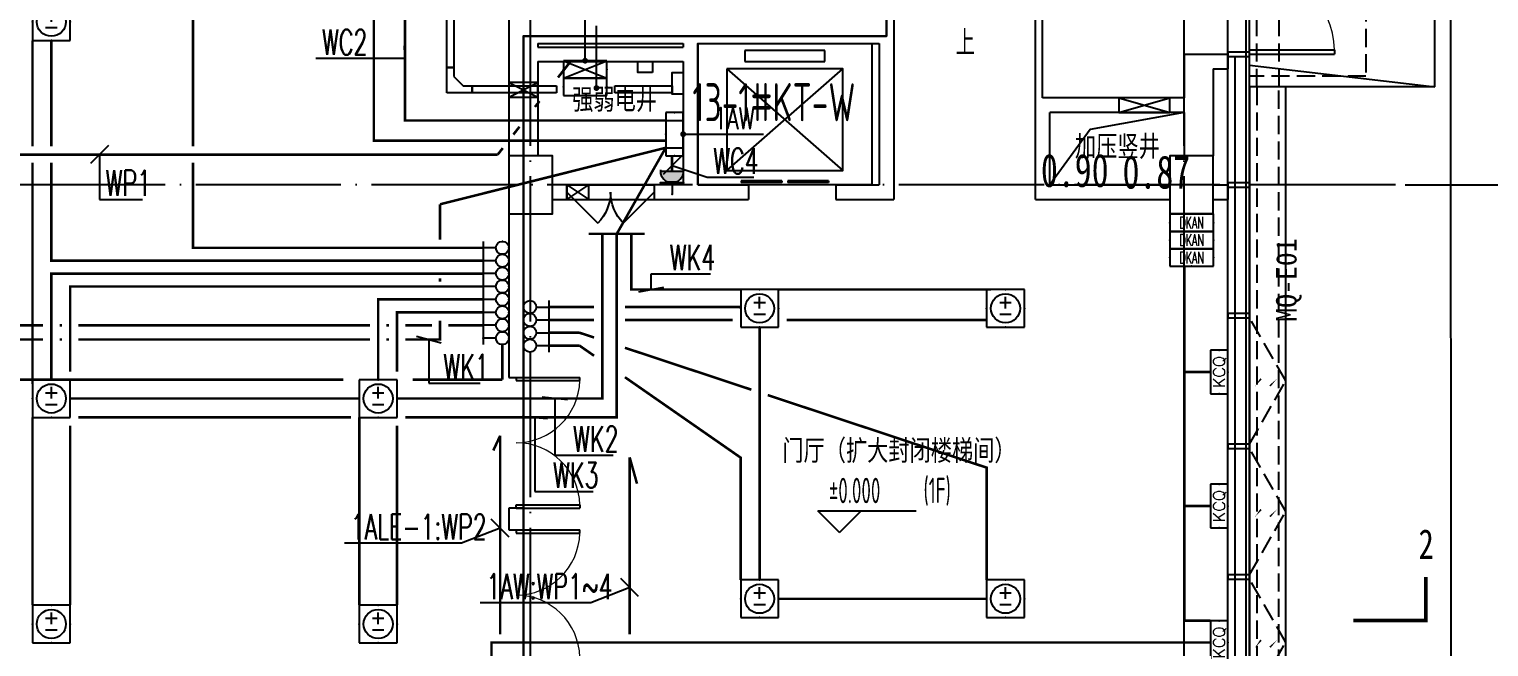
# Model space of a CAD drawing. Extents: x -228436 to 663611, y -207485 to 163917.
# Drawn here: x 41595 to 61693, y 2638 to 11145 of the extents above; entities that cross this region are included whole.
import ezdxf
from ezdxf.enums import TextEntityAlignment as Align

# ---------------------------------------------------------------- set-up
doc = ezdxf.new("R2010")
doc.units = 0
doc.header["$LTSCALE"] = 1000
for name, pattern in [('13#楼幕墙$0$DASH', [0.35, 0.25, -0.1]), ('DASH', [0.35, 0.25, -0.1]), ('X-104 13#平面$0$ACAD_ISO05W100', [34, 24, -3, 0.5, -3, 0.5, -3]), ('X-104 13#平面$0$DASH', [0.35, 0.25, -0.1]), ('X-104 13#平面$0$DOTE', [2.42, 2, -0.2, 0.02, -0.2])]:
    doc.linetypes.add(name, pattern=pattern)
doc.layers.get('0').update_dxf_attribs({"linetype": 'CONTINUOUS'})
doc.layers.get('Defpoints').update_dxf_attribs({"linetype": 'CONTINUOUS'})
for name, color, linetype in [('13#楼幕墙$0$A-C_幕墙龙骨', 8, 'CONTINUOUS'), ('13#楼幕墙$0$A-C_玻璃幕墙', 8, 'CONTINUOUS'), ('13#楼幕墙$0$A-C_窗', 8, 'CONTINUOUS'), ('13#楼幕墙$0$DOOR_FIRE', 8, 'CONTINUOUS'), ('CABLETRAY', 130, 'CONTINUOUS'), ('DIM-插座', 80, 'CONTINUOUS'), ('DIM-箱柜', 80, 'CONTINUOUS'), ('EQUIP-动力', 80, 'CONTINUOUS'), ('EQUIP-插座', 80, 'CONTINUOUS'), ('EQUIP-照明', 80, 'CONTINUOUS'), ('EQUIP-箱柜', 80, 'CONTINUOUS'), ('TEL_LEAD', 3, 'CONTINUOUS'), ('WIRE-动力控制', 160, 'DASH'), ('WIRE-插座', 160, 'CONTINUOUS'), ('X-104 13#平面$0$01-标注_标高', 8, 'CONTINUOUS'), ('X-104 13#平面$0$01-标注_符号', 8, 'CONTINUOUS'), ('X-104 13#平面$0$01-标注_轴线坐标', 8, 'CONTINUOUS'), ('X-104 13#平面$0$02-TEXT_房间', 9, 'CONTINUOUS'), ('X-104 13#平面$0$02-TEXT_标注', 8, 'CONTINUOUS'), ('X-104 13#平面$0$A-C_玻璃幕墙', 8, 'CONTINUOUS'), ('X-104 13#平面$0$A-E_楼梯', 171, 'CONTINUOUS'), ('X-104 13#平面$0$A-E_电梯', 8, 'CONTINUOUS'), ('X-104 13#平面$0$A-I_卫-洁具', 8, 'CONTINUOUS'), ('X-104 13#平面$0$A-O_散水', 8, 'CONTINUOUS'), ('X-104 13#平面$0$A-TECH_暖通', 6, 'CONTINUOUS'), ('X-104 13#平面$0$A-TECH_电气', 240, 'CONTINUOUS'), ('X-104 13#平面$0$A-TECH_结构', 8, 'CONTINUOUS'), ('X-104 13#平面$0$A_AXIS-轴线', 8, 'X-104 13#平面$0$DOTE'), ('X-104 13#平面$0$A_STR-砌块墙', 7, 'CONTINUOUS'), ('X-104 13#平面$0$A_STR-砼柱', 7, 'CONTINUOUS'), ('X-104 13#平面$0$DIM_SYMB', 3, 'CONTINUOUS'), ('X-104 13#平面$0$DOOR_FIRE', 8, 'CONTINUOUS'), ('X-104 13#平面$0$M-道路 边线', 151, 'CONTINUOUS'), ('内审意见修改', 2, 'CONTINUOUS')]:
    doc.layers.add(name, color=color, linetype=linetype)
doc.layers.add('X-104 13#平面$0$000套内', color=8, linetype='CONTINUOUS', lineweight=30, plot=False)
doc.layers.add('X-104 13#平面$0$04-不打印_辅助线', color=8, linetype='CONTINUOUS', plot=False)
doc.styles.add('_TCH_DIM', font='SIMPLEX', dxfattribs={"bigfont": 'GBCBIG'})
doc.styles.add('_TCH_LABEL', font='COMPLEX', dxfattribs={"bigfont": 'GBCBIG'})
doc.styles.add('_TEL_DIM', font='ROMANS2', dxfattribs={"width": 0.8, "height": 3.5, "bigfont": 'HZDF2'})
doc.styles.get("Standard").update_dxf_attribs({"font": 'GBENOR', "bigfont": 'GBCBIG'})
doc.styles.add('X-104 13#平面$0$_TCH_AXIS', font='STXIHEI.TTF', dxfattribs={"width": 0.75})
doc.styles.add('X-104 13#平面$0$_TCH_DIM', font='ros1.shx', dxfattribs={"width": 0.8, "bigfont": 'jd.shx'})
doc.styles.add('X-104 13#平面$0$_TCH_DIM_T3', font='ros1.shx', dxfattribs={"width": 0.8, "bigfont": 'jd.shx'})
doc.styles.add('X-104 13#平面$0$_TCH_LABEL', font='STXIHEI.TTF', dxfattribs={"width": 0.75})
doc.styles.add('X-104 13#平面$0$_TCH_SPACE', font='STXIHEI.TTF', dxfattribs={"width": 0.75, "height": 5})
doc.styles.add('X-104 13#平面$0$Standard', font='ros1.shx', dxfattribs={"width": 0.75, "bigfont": 'jd.shx'})
doc.dimstyles.new('X-104 13#平面$0$_TCH_ARCH&&100', dxfattribs={"dimtxt": 350, "dimasz": 100, "dimexe": 250, "dimexo": 300, "dimgap": 100, "dimtad": 1, "dimdec": 0, "dimzin": 0, "dimdsep": 46, "dimtxsty": 'X-104 13#平面$0$_TCH_DIM_T3', "dimblk": 'X-104 13#平面$0$_ArchTick', "dimcen": 0.09, "dimclrt": 7, "dimazin": 2, "dimtfac": 1, "dimtdec": 0, "dimtix": 1, "dimtmove": 2, "dimatfit": 3, "dimfxl": 0, "dimtolj": 1, "dimtzin": 0, "dimarcsym": 0})

# ---------------------------------------------------------------- blocks, each defined once
blk = doc.blocks.new('$equip$00001428')
for p, q in [((0.75, 0.6), (-0.75, 0.6)), ((-0.75, 0.6), (-0.75, 0)), ((-0.469, 0.6), (-0.469, 0)), ((0.469, 0.6), (0.469, 0)), ((0.75, 0), (0.75, 0.6)), ((-0.75, 0), (0.75, 0))]:
    blk.add_line(p, q)
for p in [(0, 0.6), (-0.75, 0.3), (0, 0), (0.75, 0.3)]:
    blk.add_point(p)
at = {"style": '_TCH_LABEL', "flags": 9}
blk.add_attdef('A', (0, 0), '', height=0.00002, dxfattribs=at)
blk = doc.blocks.new('$equip$00001424')
for p, q in [((-0.75, 0), (0.75, 0.6)), ((-0.75, 0.6), (0.75, 0)), ((0.75, 0.6), (-0.75, 0.6)), ((-0.75, 0.6), (-0.75, 0)), ((0.75, 0), (0.75, 0.6)), ((-0.75, 0), (0.75, 0))]:
    blk.add_line(p, q)
for p in [(0, 0.6), (-0.75, 0.3), (0, 0), (0.75, 0.3)]:
    blk.add_point(p)
at = {"style": '_TCH_LABEL', "flags": 9}
blk.add_attdef('A', (0, 0), '', height=0.00002, dxfattribs=at)
blk = doc.blocks.new('$equip$00001413')
for p, q in [((0.75, 0.6), (-0.75, 0.6)), ((-0.75, 0.6), (-0.75, 0)), ((0.75, 0), (0.75, 0.6)), ((-0.75, 0), (0.75, 0))]:
    blk.add_line(p, q)
for p in [(0, 0.6), (-0.75, 0.3), (0, 0), (0.75, 0.3)]:
    blk.add_point(p)
at = {"style": '_TCH_LABEL', "flags": 9}
blk.add_attdef('A', (0, 0), '', height=0.00002, dxfattribs=at)
blk = doc.blocks.new('X-104 13#平面$0$_ArchTick')
at = {"color": 0, "linetype": 'ByBlock', "const_width": 0.4}
blk.add_lwpolyline([(-0.5, -0.5), (0.5, 0.5)], dxfattribs=at)
blk = doc.blocks.new('*D787')
at = {"layer": 'Defpoints', "color": 0}
for p in [(60425, 9000), (62925, 9000), (60425, 0)]:
    blk.add_point(p, dxfattribs=at)
at = {"layer": 'X-104 13#平面$0$01-标注_轴线坐标', "color": 0, "lineweight": -2}
for p, q in [((60725, 9000), (63175, 9000)), ((62925, 0), (62925, 9000)), ((60725, 0), (63175, 0))]:
    blk.add_line(p, q, dxfattribs=at)
at = {"layer": 'X-104 13#平面$0$01-标注_轴线坐标', "color": 0, "lineweight": -2, "xscale": 100, "yscale": 100, "zscale": 100}
for p, rotation in [((62925, 9000), 90), ((62925, 0), 270)]:
    blk.add_blockref('X-104 13#平面$0$_ArchTick', p, dxfattribs=dict(at, rotation=rotation))
at = {"layer": 'X-104 13#平面$0$01-标注_轴线坐标', "color": 7, "insert": (62650, 4500), "char_height": 350, "attachment_point": 5, "rotation": 90, "style": 'X-104 13#平面$0$_TCH_DIM_T3'}
blk.add_mtext('\\A1;9000', dxfattribs=at)
blk = doc.blocks.new('*D788')
at = {"layer": 'Defpoints', "color": 0}
for p in [(60425, 14400), (62925, 14400), (60425, 9000)]:
    blk.add_point(p, dxfattribs=at)
at = {"layer": 'X-104 13#平面$0$01-标注_轴线坐标', "color": 0, "lineweight": -2}
for p, q in [((60725, 14400), (63175, 14400)), ((62925, 9000), (62925, 14400)), ((60725, 9000), (63175, 9000))]:
    blk.add_line(p, q, dxfattribs=at)
at = {"layer": 'X-104 13#平面$0$01-标注_轴线坐标', "color": 0, "lineweight": -2, "xscale": 100, "yscale": 100, "zscale": 100}
for p, rotation in [((62925, 14400), 90), ((62925, 9000), 270)]:
    blk.add_blockref('X-104 13#平面$0$_ArchTick', p, dxfattribs=dict(at, rotation=rotation))
at = {"layer": 'X-104 13#平面$0$01-标注_轴线坐标', "color": 7, "insert": (62650, 11700), "char_height": 350, "attachment_point": 5, "rotation": 90, "style": 'X-104 13#平面$0$_TCH_DIM_T3'}
blk.add_mtext('\\A1;5400', dxfattribs=at)
blk = doc.blocks.new('X-104 13#平面$0$2400x2100')
for p, q in [((650, 1850), (650, 1700)), ((1750, 1850), (650, 1850)), ((1750, 1700), (1750, 1850)), ((650, 1700), (1750, 1700)), ((400, 200), (2000, 1600)), ((400, 1600), (2000, 200))]:
    blk.add_line(p, q)
at = {"color": 0}
for p, q in [((600, 58), (600, 34)), ((1160, 58), (600, 58)), ((1160, 34), (600, 34)), ((1160, 58), (1160, 34)), ((1800, 58), (1240, 58)), ((1240, 58), (1240, 34)), ((1800, 34), (1240, 34)), ((1800, 58), (1800, 34))]:
    blk.add_line(p, q, dxfattribs=at)
blk.add_lwpolyline([(400, 1600), (400, 200), (2000, 200), (2000, 1600), (400, 1600)], close=True)
at = {"layer": 'X-104 13#平面$0$04-不打印_辅助线'}
blk.add_lwpolyline([(0, 0), (0, 1950), (2400, 1950), (2400, 0), (0, 0)], close=True, dxfattribs=at)
blk = doc.blocks.new('13#楼幕墙$0$A$C62EA228A')
at = {"linetype": '13#楼幕墙$0$DASH'}
blk.add_lwpolyline([(10, -300), (-860, -797), (-1730, -300)], dxfattribs=at)
at = {"layer": '13#楼幕墙$0$A-C_玻璃幕墙', "color": 1}
blk.add_lwpolyline([(-889, -674, 0, 25, 0), (-792, -580, 0, 0, 0), (-890, -456, 25, 0, 0), (-786, -374, 0, 0, 0)], format="xyseb", dxfattribs=at)
blk = doc.blocks.new('13#楼幕墙$0$A$C7A413A1D')
blk.add_lwpolyline([(-70, -300), (-10, -300), (-10, 0), (-70, 0)], close=True)
blk = doc.blocks.new('13#楼幕墙$0$$DorLib2D$00000001')
for p, q in [((0.45, 0.975), (0.5, 0.975)), ((0.45, 0), (0.45, 0.975)), ((0.5, 0), (0.5, 0.975)), ((0.5, 0), (0.45, 0))]:
    blk.add_line(p, q)
at = {"lineweight": 13}
blk.add_arc((0.475, 0), 0.975, 91.4693, 180, dxfattribs=at)
blk = doc.blocks.new('13#楼幕墙')
at = {"layer": '13#楼幕墙$0$A-C_玻璃幕墙'}
for p, q in [((58100, -800), (58100, 18820)), ((58200, -900), (58200, 10770)), ((58350, -1050), (58350, 10770))]:
    blk.add_line(p, q, dxfattribs=at)
blk.add_lwpolyline([(4493, 15500), (-900, 15500), (-900, -1700), (22100, -1700), (22100, -1100), (58400, -1100), (58400, 18960), (53293, 23245), (37800, 14300), (37800, 10200), (12500, 10200), (4493, 15500)], dxfattribs=at)
at = {"layer": '13#楼幕墙$0$A-C_幕墙龙骨', "rotation": 90}
for p in [(58100, 10840), (58100, 9040), (58100, 7240), (58100, 5440), (58100, 3640)]:
    blk.add_blockref('13#楼幕墙$0$A$C7A413A1D', p, dxfattribs=at)
at = {"layer": '13#楼幕墙$0$A-C_窗', "xscale": -1, "rotation": 90}
for p in [(58100, 5440), (58100, 3640), (58100, 1840)]:
    blk.add_blockref('13#楼幕墙$0$A$C62EA228A', p, dxfattribs=at)
at = {"layer": '13#楼幕墙$0$DOOR_FIRE', "xscale": 1200.000000000032, "yscale": 1200.000000000032, "zscale": 1200.000000000032, "rotation": 270}
blk.add_blockref('13#楼幕墙$0$$DorLib2D$00000001', (58400, 11400), dxfattribs=at)
blk = doc.blocks.new('*U105')
blk.add_lwpolyline([(200, 0), (200, 700), (0, 700), (0, 0), (200, 0), (0, 700), (0, 0), (200, 700)])
blk = doc.blocks.new('X-104 13#平面$0$A$C0BB3323F')
at = {"layer": 'Defpoints'}
blk.add_lwpolyline([(59300, 600), (59300, 20660), (54205, 24935), (38700, 16000), (38700, 11900), (13400, 11900), (5393, 17200), (0, 17200), (0, 0), (23000, 0), (23000, 600)], close=True, dxfattribs=at)
at = {"layer": 'X-104 13#平面$0$M-道路 边线', "ltscale": 0.5}
blk.add_line((62076, -2539), (62069, 17786), dxfattribs=at)
blk = doc.blocks.new('*U107')
blk.add_lwpolyline([(200, 0), (200, 300), (0, 300), (0, 0), (200, 0), (0, 300), (0, 0), (200, 300)])
blk = doc.blocks.new('*U108')
blk.add_lwpolyline([(200, 0), (200, 400), (0, 400), (0, 0), (200, 0), (0, 400), (0, 0), (200, 400)])
blk = doc.blocks.new('X-104 13#平面$0$ccc000')
at = {"layer": 'X-104 13#平面$0$A-TECH_电气', "rotation": 270}
for name, p in [('*U108', (48400, 10411)), ('*U107', (49200, 9000))]:
    blk.add_blockref(name, p, dxfattribs=at)
blk = doc.blocks.new('X-104 13#平面$0$$DorLib2D$00000116')
at = {"color": 0}
for p, q in [((-0.5, 0), (-0.146, 0.354)), ((0.5, 0), (0.146, 0.354))]:
    blk.add_line(p, q, dxfattribs=at)
for centre, start, end in [((-0.5, 0), 0, 45), ((0.5, 0), 135, 180)]:
    blk.add_arc(centre, 0.5, start, end, dxfattribs=at)
blk = doc.blocks.new('X-104 13#平面$0$$DorLib2D$00000002')
for p, q in [((-0.5, 0), (-0.5, 0.4875)), ((-0.475, 0.4875), (-0.5, 0.4875)), ((-0.475, 0), (-0.475, 0.4875)), ((0.475, 0), (0.475, 0.4875)), ((0.475, 0.4875), (0.5, 0.4875)), ((0.5, 0), (0.5, 0.4875)), ((-0.5, 0), (-0.475, 0)), ((0.5, 0), (0.475, 0))]:
    blk.add_line(p, q)
at = {"lineweight": 13}
for centre, start, end in [((-0.4875, 0), 0, 88.53072), ((0.4875, 0), 91.46928, 180)]:
    blk.add_arc(centre, 0.4875, start, end, dxfattribs=at)
blk = doc.blocks.new('_FZHK')
blk.add_lwpolyline([(-0.5, -0.5), (0.5, -0.5), (0.5, 0.5), (-0.5, 0.5)], close=True)
blk = doc.blocks.new('$equip$00001344')
for p, q in [((0.65, 0.65), (-0.65, 0.65)), ((-0.65, 0.65), (-0.65, -0.65)), ((0.65, -0.65), (0.65, 0.65)), ((-0.2, 0.2), (0.2, 0.2)), ((0, 0), (0, 0.4)), ((-0.2, -0.2), (0.2, -0.2)), ((-0.65, -0.65), (0.65, -0.65))]:
    blk.add_line(p, q)
blk.add_circle((0, 0), 0.5)
for p in [(0, 0.65), (-0.65, 0), (0.65, 0), (0, -0.65)]:
    blk.add_point(p)
at = {"flags": 9}
blk.add_attdef('A', (0, 0), '', height=0.00002, dxfattribs=at)
blk = doc.blocks.new('$equip$00002672')
for p, q in [((0.222, 0.889), (-0.222, 0.889)), ((0, 0.444), (0, 0.889))]:
    blk.add_line(p, q)
blk.add_circle((0, 0.222), 0.222)
for p in [(0, 0.889), (-0.222, 0.222), (0, 0), (0.222, 0.222)]:
    blk.add_point(p)
at = {"color": 7, "style": '_TEL_DIM', "flags": 1}
for tag in ['A', 'REMARK']:
    blk.add_attdef(tag, text='', height=0.00002, dxfattribs=at).set_placement((0, 0), align=Align.MIDDLE_CENTER)
blk = doc.blocks.new('$equip$00001816')
for p, q in [((0.75, 0.6), (-0.75, 0.6)), ((-0.75, 0.6), (-0.75, 0)), ((0.75, 0), (0.75, 0.6)), ((-0.75, 0), (0.75, 0))]:
    blk.add_line(p, q)
for p in [(0, 0.6), (-0.75, 0.3), (0, 0), (0.75, 0.3)]:
    blk.add_point(p)
at = {"color": 7, "style": '_TEL_DIM'}
blk.add_attdef('$TEXT$', text='', height=0.4, dxfattribs=at).set_placement((0, 0.3), align=Align.MIDDLE_CENTER)
at = {"color": 7, "style": '_TEL_DIM', "flags": 1}
blk.add_attdef('A', text='', height=0.00002, dxfattribs=at).set_placement((0, 0), align=Align.MIDDLE_CENTER)
blk = doc.blocks.new('$equip$00001237')
for p, q in [((-0.5, 1.05), (-0.5, 1)), ((-0.5, 1), (0.5, 1)), ((0.5, 1.05), (0.5, 1)), ((0.5, 0.5), (-0.5, 0.5)), ((0, 0.5), (0, 0))]:
    blk.add_line(p, q)
blk.add_arc((0, 1), 0.5, 180, 0)
for p in [(0, 1), (-0.5, 0.5), (0, 0), (0.5, 0.5)]:
    blk.add_point(p)
for points in [[(0.433, 0.75), (-0.433, 0.75), (0.5, 1), (-0.5, 1)], [(0.25, 0.567), (-0.25, 0.567), (0.433, 0.75), (-0.433, 0.75)], [(0, 0.5), (0, 0.5), (0.25, 0.567), (-0.25, 0.567)]]:
    blk.add_solid(points)
at = {"flags": 9}
blk.add_attdef('A', (0, 0), '', height=0.00002, dxfattribs=at)
blk = doc.blocks.new('X-104 13#平面$0$轴网')
at = {"layer": 'X-104 13#平面$0$01-标注_轴线坐标'}
blk.add_line((60543.5, 9000), (64543.5, 9000), dxfattribs=at)
at = {"layer": 'X-104 13#平面$0$A_AXIS-轴线', "linetype": 'X-104 13#平面$0$DOTE'}
for p, q in [((48500, -7401), (48500, 24620.3)), ((57500, -7401), (57500, 24620.3)), ((60408.4, 9000), (-2925, 9000))]:
    blk.add_line(p, q, dxfattribs=at)
at = {"layer": 'X-104 13#平面$0$01-标注_轴线坐标'}
for p1, p2, text, picture, middle in [((60425, 9000), (60425, 14400), '5400', '*D788', (62650, 11700)), ((60425, 0), (60425, 9000), '9000', '*D787', (62650, 4500))]:
    dim = blk.add_aligned_dim(p1=p1, p2=p2, distance=-2500, text=text, dimstyle='X-104 13#平面$0$_TCH_ARCH&&100', dxfattribs=at)
    dim.commit()
    dim.dimension.update_dxf_attribs({"geometry": picture, "text_midpoint": middle})
blk = doc.blocks.new('X-104 13#平面')
at = {"layer": 'X-104 13#平面$0$000套内'}
blk.add_lwpolyline([(7100, -1550), (21950, -1550), (21950, -950), (48400, -950), (48400, 11050), (53400, 11050), (53400, 18100), (58250, 18100), (58250, 18890), (53289.1, 23052.7), (37950, 14213.3), (37950, 10050), (12454.9, 10050), (4447.4, 15350), (4100, 15350), (4100, 6300), (7100, 6300), (7100, -1550)], dxfattribs=at)
at = {"layer": 'X-104 13#平面$0$01-标注_标高'}
for p, q in [((52753, 4211.3), (52453, 4511.3)), ((52453, 4511.3), (53809.6, 4511.3)), ((52753, 4211.3), (53053, 4511.3))]:
    blk.add_line(p, q, dxfattribs=at)
at = {"layer": 'X-104 13#平面$0$01-标注_符号', "const_width": 50}
blk.add_lwpolyline([(59826.5, 3000), (60826.5, 3000), (60826.5, 3600)], dxfattribs=at)
at = {"layer": 'X-104 13#平面$0$A-C_玻璃幕墙', "linetype": 'X-104 13#平面$0$DASH'}
blk.add_lwpolyline([(60000, 10500), (58400, 10500), (58400, 12900), (60000, 12900)], close=True, dxfattribs=at)
at = {"layer": 'X-104 13#平面$0$A-E_楼梯'}
for p, q in [((58400, 10350), (58400, 13050)), ((60950, 10350), (60950, 13050)), ((58400, 10650), (60950, 10350)), ((60950, 10350), (58400, 10350))]:
    blk.add_line(p, q, dxfattribs=at)
at = {"layer": 'X-104 13#平面$0$A-I_卫-洁具', "ltscale": 0.1}
blk.add_lwpolyline([(53200, 10950), (53200, 9000)], dxfattribs=at)
at = {"layer": 'X-104 13#平面$0$A-O_散水', "linetype": 'X-104 13#平面$0$DASH'}
blk.add_lwpolyline([(58800, 10350), (58500, 10350), (58500, 13050), (58800, 13050)], close=True, dxfattribs=at)
at = {"layer": 'X-104 13#平面$0$A-O_散水'}
blk.add_lwpolyline([(58400, 10350), (58400, -1100), (56000, -1100), (56000, -1600), (58900, -1600), (58900, 10350)], dxfattribs=at)
at = {"layer": 'X-104 13#平面$0$A-O_散水', "linetype": 'X-104 13#平面$0$DASH'}
blk.add_lwpolyline([(58500, 10350), (58500, -1200), (56100, -1200), (56100, -1500), (58800, -1500), (58800, 10350)], dxfattribs=at)
at = {"layer": 'X-104 13#平面$0$A-TECH_结构'}
blk.add_lwpolyline([(58350, -1050), (58350, 18936.6), (53287.9, 23184.2), (37850, 14271.1), (37850, 10150), (12485, 10150), (4477.5, 15450), (-850, 15450), (-850, -1650), (22050, -1650), (22050, -1050)], close=True, dxfattribs=at)
at = {"layer": 'X-104 13#平面$0$A_STR-砌块墙'}
for p, q in [((55450, 10100), (55450, 16000)), ((55550, 10200), (55550, 16000)), ((53500, 14900), (53500, 11050)), ((48200, 12250), (48200, 11050)), ((48200, 11050), (48200, 10800)), ((48600, 10950), (50300, 10950)), ((48600, 10950), (48600, 10900)), ((48600, 10900), (50600, 10900)), ((50300, 10950), (50600, 10950)), ((50600, 10950), (50600, 10900)), ((50800, 10950), (50800, 10800)), ((50800, 10950), (53300, 10950)), ((53300, 10950), (53300, 9000)), ((53500, 11050), (53500, 8800)), ((48200, 10800), (48200, 9400)), ((48600, 10700), (50600, 10700)), ((48600, 10700), (48600, 9400)), ((50600, 10700), (50600, 9000)), ((50800, 10800), (50800, 9000)), ((57500, 10800), (58100, 10800)), ((57500, 10800), (57500, 10200)), ((58100, 10800), (58100, 10600)), ((57900, 10600), (58100, 10600)), ((57900, 10600), (57900, 10100)), ((55450, 8800), (55450, 10100)), ((57500, 10200), (55550, 10200)), ((57900, 10100), (57900, 9400)), ((55650, 9000), (55650, 10000)), ((57500, 10000), (55650, 10000)), ((57500, 10000), (57500, 9400)), ((49000, 9000), (48800, 9000)), ((49000, 8800), (49000, 9000)), ((50600, 9000), (50200, 9000)), ((50200, 9000), (50200, 8800)), ((50800, 9000), (51500, 9000)), ((51500, 9000), (51500, 8800)), ((52700, 9000), (53300, 9000)), ((52700, 9000), (52700, 8800)), ((55650, 9000), (57300, 9000)), ((57900, 9000), (58100, 9000)), ((58100, 9000), (58100, 8800)), ((48800, 8800), (49000, 8800)), ((50200, 8800), (50700, 8800)), ((50700, 8800), (51500, 8800)), ((52700, 8800), (53500, 8800)), ((55450, 8800), (57300, 8800)), ((57900, 8800), (58100, 8800)), ((48200, 8600), (48200, 6350)), ((48400, 6350), (48400, 8600)), ((48200, 6350), (48400, 6350)), ((48200, 4550), (48200, 4250)), ((48400, 4550), (48200, 4550)), ((48400, 4250), (48400, 4550)), ((48200, 4250), (48400, 4250))]:
    blk.add_line(p, q, dxfattribs=at)
at = {"layer": 'X-104 13#平面$0$DIM_SYMB'}
blk.add_lwpolyline([(57500, 10000), (56203.9, 9764.9), (55650, 9000)], dxfattribs=at)
at = {"layer": 'X-104 13#平面$0$DOOR_FIRE'}
for p, q in [((49000, 9000), (50200, 9000)), ((49000, 8800), (50200, 8800))]:
    blk.add_line(p, q, dxfattribs=at)
for name, p in [('X-104 13#平面$0$ccc000', (-200, 0)), ('X-104 13#平面$0$A$C0BB3323F', (-900, -1700)), ('X-104 13#平面$0$轴网', (0, 0))]:
    blk.add_blockref(name, p)
at = {"layer": 'X-104 13#平面$0$A-E_电梯'}
blk.add_blockref('X-104 13#平面$0$2400x2100', (50800, 9000), dxfattribs=at)
at = {"layer": 'X-104 13#平面$0$A-TECH_暖通', "rotation": 270}
blk.add_blockref('*U105', (56600, 10200), dxfattribs=at)
at = {"layer": 'X-104 13#平面$0$A-TECH_结构'}
blk.add_blockref('13#楼幕墙', (0, 0), dxfattribs=at)
at = {"layer": 'X-104 13#平面$0$A_STR-砼柱', "xscale": 600, "yscale": 800, "zscale": 800}
for p in [(48500, 9000), (57600, 9000)]:
    blk.add_blockref('_FZHK', p, dxfattribs=at)
at = {"layer": 'X-104 13#平面$0$DOOR_FIRE', "xscale": 1200, "yscale": -1200, "zscale": 200}
blk.add_blockref('X-104 13#平面$0$$DorLib2D$00000116', (49600, 8900), dxfattribs=at)
at = {"layer": 'X-104 13#平面$0$DOOR_FIRE', "xscale": 1800, "yscale": 1800, "zscale": 200, "rotation": 270}
for p in [(48300, 5450), (48300, 3350)]:
    blk.add_blockref('X-104 13#平面$0$$DorLib2D$00000002', p, dxfattribs=at)
at = {"layer": 'X-104 13#平面$0$01-标注_标高', "color": 7, "style": 'X-104 13#平面$0$_TCH_DIM', "width": 0.64}
for s, p in [('%%P0.000', (52606.3, 4616.3)), ('(1F)', (53909.6, 4616.3))]:
    blk.add_text(s, height=350, dxfattribs=at).set_placement(p)
at = {"layer": 'X-104 13#平面$0$01-标注_符号', "color": 7, "style": 'X-104 13#平面$0$_TCH_LABEL', "width": 0.75}
blk.add_text('2', height=407.8, dxfattribs=at).set_placement((60726.6, 3850))
at = {"layer": 'X-104 13#平面$0$02-TEXT_房间', "style": 'X-104 13#平面$0$_TCH_SPACE', "width": 0.75}
for s, height, p in [('强弱电井', 285.43, (49071.6, 10038.9)), ('加压竖井', 285.43, (55994.7, 9392.4)), ('门厅（扩大封闭楼梯间）', 285.426, (51965.5, 5203.1))]:
    blk.add_text(s, height=height, dxfattribs=at).set_placement(p)
at = {"layer": 'X-104 13#平面$0$02-TEXT_标注', "style": 'X-104 13#平面$0$Standard', "width": 0.75}
blk.add_text('13-1#KT-W', height=525, dxfattribs=at).set_placement((50727.5, 9877.2))
at = {"layer": 'X-104 13#平面$0$02-TEXT_标注', "linetype": 'X-104 13#平面$0$ACAD_ISO05W100', "style": 'X-104 13#平面$0$_TCH_AXIS'}
blk.add_text('MQ-E01', height=281.25, rotation=90, dxfattribs=at).set_placement((59045.7, 7115.9))
at = {"layer": 'X-104 13#平面$0$04-不打印_辅助线', "style": 'X-104 13#平面$0$_TCH_SPACE', "width": 0.75}
for s, p in [('0.90', (55526, 8972.7)), ('0.87', (56649.6, 8949.8))]:
    blk.add_text(s, height=456.68, dxfattribs=at).set_placement(p)
at = {"layer": 'X-104 13#平面$0$DIM_SYMB', "color": 7, "style": 'X-104 13#平面$0$_TCH_DIM', "width": 0.8}
blk.add_text('上', height=347.3, dxfattribs=at).set_placement((54352.4, 10785))
blk = doc.blocks.new('104 13#平面')
blk.add_blockref('X-104 13#平面', (0, 0))

msp = doc.modelspace()

# ---------------------------------------------------------------- linework, layer by layer
msp.add_lwpolyline([(-900, -1700), (21800, -1700), (21800, -1100), (58400, -1100), (58400, 18960), (53305, 23235), (37800, 14300), (37800, 10200), (12500, 10200), (4300, 15500), (-900, 15500), (-900, -1700)])
at = {"layer": 'CABLETRAY'}
for p, q in [((47344.1, 10617.3), (47344.1, 17955.1)), ((47444.1, 17955.1), (47444.1, 10617.3)), ((47444.1, 10617.3), (47344.1, 10617.3)), ((47344.1, 10267.3), (47344.1, 10617.3)), ((47344.1, 10617.3), (47444.1, 10617.3)), ((47444.1, 10617.3), (47444.1, 10492.3)), ((47444.1, 10492.3), (47569.1, 10367.3)), ((47694.1, 10267.3), (47344.1, 10267.3)), ((47569.1, 10367.3), (47694.1, 10367.3)), ((47694.1, 10367.3), (47694.1, 10267.3)), ((47694.1, 10267.3), (47694.1, 10367.3)), ((47694.1, 10367.3), (48854, 10367.3)), ((48854, 10267.3), (47694.1, 10267.3)), ((48854, 10367.3), (48854, 10267.3)), ((49661.3, 10267.3), (49661.3, 10367.3)), ((49661.3, 10367.3), (50450, 10367.3)), ((50450, 10267.3), (49661.3, 10267.3)), ((50450, 10367.3), (50450, 10267.3))]:
    msp.add_line(p, q, dxfattribs=at)
at = {"layer": 'DIM-插座', "color": 80}
for p, q in [((46776.5, 10566.1), (46763.8, 10915.9)), ((42685.7, 9542.3), (42438.2, 9294.8)), ((50570.4, 9391), (50322.9, 9143.6)), ((49989.1, 7527.4), (50332.9, 7592.6)), ((46927.7, 6917), (47265.9, 6826.8)), ((49006.4, 6038.7), (48658.5, 6076.8)), ((48382, 5810.1), (48731.2, 5785.4))]:
    msp.add_line(p, q, dxfattribs=at)
for points in [[(46179.6, 10741), (45541.1, 10741)], [(46770.1, 10741), (46179.6, 10741)], [(42562, 9418.5), (42562, 8801.7)], [(50446.6, 9267.3), (50928.5, 9105.3)], [(50928.5, 9105.3), (51574.7, 9105.3)], [(42562, 8801.7), (43154.1, 8801.7)], [(50161, 7560), (50161, 7774.3)], [(50161, 7774.3), (50976, 7774.3)], [(47096.8, 6871.9), (47096.8, 6268.9)], [(47096.8, 6268.9), (47805.1, 6268.9)], [(48832.4, 6057.8), (48832.4, 5276.2)], [(48556.6, 5797.8), (48556.6, 4777.1)], [(48832.4, 5276.2), (49636.8, 5276.2)], [(48556.6, 4777.1), (49360.9, 4777.1)]]:
    msp.add_lwpolyline(points, dxfattribs=at)
at = {"layer": 'DIM-箱柜', "color": 80}
for p, q in [((49405.6, 10334.8), (49405.6, 11191.9)), ((50600, 9700), (50857.2, 9700)), ((50857.2, 9700), (51706.7, 9700))]:
    msp.add_line(p, q, dxfattribs=at)
at = {"layer": 'DIM-箱柜', "color": 80, "const_width": 40}
for points in [[(49405.6, 10314.8, 1), (49405.6, 10354.8, 1)], [(50580, 9700, 1), (50620, 9700, 1)]]:
    msp.add_lwpolyline(points, format="xyb", close=True, dxfattribs=at)
at = {"layer": 'EQUIP-箱柜'}
for points in [[(50177, 10550.1), (49977, 10549.9), (49976.8, 10699.9), (50176.8, 10700.1)], [(50600, 10549.5), (50600, 10249.5), (50450, 10249.5), (50450, 10549.5)]]:
    msp.add_lwpolyline(points, close=True, dxfattribs=at)
at = {"layer": 'TEL_LEAD'}
msp.add_line((49250, 10711), (49250, 11706.7), dxfattribs=at)
at = {"layer": 'TEL_LEAD', "const_width": 40}
msp.add_lwpolyline([(49250, 10691, 1), (49250, 10731, 1)], format="xyb", close=True, dxfattribs=at)
at = {"layer": 'WIRE-动力控制', "color": 160, "const_width": 35}
for points in [[(43852, 9531), (43852, 15140)], [(41900, 9531), (41900, 10988)], [(47844.4, 7956.4), (41900, 7956.4), (41900, 9306)], [(47844.4, 8134.2), (43852, 8134.2), (43852, 9306)], [(47844.4, 7778.7), (41900, 7778.7), (41900, 6317.8)], [(47844.4, 7600.9), (42160, 7600.9), (42160, 6430.3)], [(47844.4, 7423.1), (46400, 7423.1), (46400, 6317.8)], [(46660, 6430.3), (46660, 7245.3), (47844.4, 7245.3)], [(48755.6, 7318.5), (49373.1, 7318.5)], [(49798.1, 7318.5), (51392, 7318.5)], [(41787.5, 7067.6), (32900, 7067.6), (32900, 6984.4)], [(42047.5, 7067.6), (42012.5, 7067.6)], [(46287.5, 7067.6), (42272.5, 7067.6)], [(46547.5, 7067.6), (46512.5, 7067.6)], [(47140.2, 7067.6), (46772.5, 7067.6)], [(47844.4, 7067.6), (47365.2, 7067.6)], [(48755.6, 7140.8), (49373.1, 7140.8)], [(49798.1, 7140.8), (51279.5, 7140.8)], [(52024.5, 7140.8), (54778.5, 7140.8)], [(48755.6, 6964.4), (49173.1, 6964.4)], [(49373.1, 6898.1), (49173.1, 6964.4)], [(48111.1, 6800.9), (48111.1, 6317.8)], [(48755.6, 6786.6), (49173.1, 6786.6)], [(49173.1, 6786.6), (49373.1, 6647.5)], [(51539.5, 6180), (49798.1, 6757.2)], [(51392, 3560), (51392, 5243.7), (49798.1, 6352)], [(54778.5, 3560), (54778.5, 5106.3), (51764.5, 6105.4)], [(42160, 3212), (42160, 5685.3)], [(46660, 3212), (46660, 5685.3)]]:
    msp.add_lwpolyline(points, dxfattribs=at)
at = {"layer": 'WIRE-动力控制', "color": 160, "const_width": 35, "elevation": 4000}
for points in [[(37620.7, 6317.8), (45919.1, 6317.8)], [(46876.4, 6317.8), (48111.1, 6317.8)]]:
    msp.add_lwpolyline(points, dxfattribs=at)
at = {"layer": 'WIRE-插座', "color": 160, "const_width": 35}
for points in [[(48338.8, 9609.6), (46340.9, 9609.6), (46340.9, 12578.5)], [(50360, 9887.7), (46770.1, 9887.7), (46770.1, 11496)], [(48876.5, 10479.8), (49057.3, 10711)], [(48559.3, 10074.2), (48622.3, 10154.8)], [(48261.9, 9693.9), (48346.1, 9801.7)], [(50360, 9512.3), (47252.7, 8733.9)], [(48046.5, 9418.5), (48116.1, 9507.5)], [(50360, 9609.6), (48338.8, 9609.6)], [(50360, 9512.3), (49685.6, 8326.4), (49685.6, 8326.4)], [(39779.8, 9418.5), (48046.5, 9418.5)], [(50446.6, 9400), (50446.6, 9191)], [(47252.7, 8246.7), (47252.7, 8733.9)], [(49485.6, 8326.4), (49485.6, 6057.8), (46660, 6057.8)], [(46772.5, 5797.8), (49685.6, 5797.8), (49685.6, 8326.4)], [(49296.9, 8326.4), (50070.6, 8326.4)], [(51392, 7560), (49885.6, 7560), (49885.6, 8326.4)], [(57860, 2997.2), (57500, 2997.2), (57500, 7880)], [(47252.7, 7666.2), (47252.7, 7713.4)], [(46772.5, 6871.9), (47252.7, 6871.9), (47252.7, 7132.8)], [(51652, 7040), (51652, 3560)], [(39292.2, 6871.9), (41787.5, 6871.9)], [(42012.5, 6871.9), (42047.5, 6871.9)], [(42272.5, 6871.9), (46287.5, 6871.9)], [(46512.5, 6871.9), (46547.5, 6871.9)], [(57860, 6423.2), (57500, 6423.2)], [(42160, 6057.8), (46140, 6057.8)], [(42272.5, 5797.8), (46027.5, 5797.8)], [(46140, 5797.8), (46140, 3212)], [(48080, 5545.6), (47985.2, 5342.1)], [(48080, 2809.7), (48080, 5545.6)], [(57860, 4576.9), (57500, 4576.9)], [(51912, 3300), (54778.5, 3300)], [(57860, 2697.2), (47960, 2697.2), (47960, 1771)]]:
    msp.add_lwpolyline(points, dxfattribs=at)
at = {"layer": 'WIRE-插座', "color": 160, "const_width": 35, "elevation": 4000}
for points in [[(41640, 10988), (41640, 9531)], [(41640, 9306), (41640, 6257.8)], [(51912, 7560), (54838.5, 7560)], [(41640, 5797.8), (41640, 3212)]]:
    msp.add_lwpolyline(points, dxfattribs=at)
at = {"layer": 'WIRE-插座', "color": 160, "linetype": 'Continuous', "const_width": 35}
for points in [[(49863.3, 5248.1), (49964.1, 4885.7)], [(49863.3, 2809.7), (49863.3, 5248.1)]]:
    msp.add_lwpolyline(points, dxfattribs=at)
at = {"layer": '内审意见修改', "color": 50}
for p, q in [((48203.7, 4149.4), (47956.3, 4396.9)), ((49987, 3330.8), (49739.5, 3578.3))]:
    msp.add_line(p, q, dxfattribs=at)
for points in [[(48080, 4273.1), (47547.2, 4064.3)], [(47547.2, 4064.3), (45935.6, 4064.3)], [(49863.3, 3454.6), (49330.5, 3245.7)], [(49330.5, 3245.7), (47803.8, 3245.7)]]:
    msp.add_lwpolyline(points, dxfattribs=at)

# ---------------------------------------------------------------- block references
msp.add_blockref('104 13#平面', (0, 0))
at = {"layer": 'EQUIP-动力', "color": 80, "xscale": 400, "yscale": 400, "zscale": 400}
for p in [(41900, 11248, 4000), (51652, 7300, 4000), (55038.5, 7300, 4000), (41900, 6057.8, 4000), (46400, 6057.8, 4000), (51652, 3300, 4000), (55038.5, 3300, 4000), (41900, 2952, 4000), (46400, 2952, 4000)]:
    msp.add_blockref('$equip$00001344', p, dxfattribs=at)
at = {"layer": 'EQUIP-动力', "color": 80}
ref = msp.add_blockref('$equip$00001816', (57600.5, 8360), dxfattribs=dict(at, xscale=400, yscale=400, zscale=400))
ref.add_attrib('$TEXT$', 'DKAN', dxfattribs={"layer": '0', "color": 7, "height": 160, "rotation": 360, "style": '_TEL_DIM', "width": 0.6}).set_placement((57600.5, 8480), align=Align.MIDDLE_CENTER)
ref = msp.add_blockref('$equip$00001816', (57601, 8120), dxfattribs=dict(at, xscale=400, yscale=400, zscale=400))
ref.add_attrib('$TEXT$', 'DKAN', dxfattribs={"layer": '0', "color": 7, "height": 160, "rotation": 360, "style": '_TEL_DIM', "width": 0.6}).set_placement((57601, 8240), align=Align.MIDDLE_CENTER)
ref = msp.add_blockref('$equip$00001816', (57601, 7880), dxfattribs=dict(at, xscale=400, yscale=400, zscale=400))
ref.add_attrib('$TEXT$', 'DKAN', dxfattribs={"layer": '0', "color": 7, "height": 160, "rotation": 360, "style": '_TEL_DIM', "width": 0.6}).set_placement((57601, 8000), align=Align.MIDDLE_CENTER)
at = {"layer": 'EQUIP-动力', "color": 80, "xscale": 400, "yscale": 400, "zscale": 400, "rotation": 90}
for p in [(58100, 6423.2), (58100, 4576.9), (58100, 2697.2)]:
    msp.add_blockref('$equip$00001816', p, dxfattribs=at).add_auto_attribs({'$TEXT$': 'KCQ'})
at = {"layer": 'EQUIP-插座', "xscale": 320, "yscale": 320, "zscale": 320}
msp.add_blockref('$equip$00001237', (50446.6, 8871), dxfattribs=at)
at = {"layer": 'EQUIP-照明', "color": 80, "xscale": 400, "yscale": 400, "zscale": 400}
for p, rotation in [((48200, 8134.2), 90), ((48200, 7956.4), 90), ((48200, 7778.7), 90), ((48200, 7600.9), 90), ((48200, 7423.1), 90), ((48200, 7245.3), 90), ((48400, 7318.5), 270), ((48200, 7067.6), 90), ((48400, 7140.8), 270), ((48400, 6964.4), 270), ((48200, 6889.8), 90), ((48400, 6786.6), 270)]:
    msp.add_blockref('$equip$00002672', p, dxfattribs=dict(at, rotation=rotation))
at = {"layer": 'EQUIP-箱柜', "color": 80, "xscale": 400, "yscale": 400, "zscale": 400}
for name, p in [('$equip$00001424', (49250, 10471)), ('$equip$00001413', (49250, 10231))]:
    msp.add_blockref(name, p, dxfattribs=at)
at = {"layer": 'EQUIP-箱柜', "color": 80, "xscale": 400, "yscale": 400, "zscale": 400, "rotation": 90}
msp.add_blockref('$equip$00001428', (50600, 9700), dxfattribs=at)

# ---------------------------------------------------------------- texts
at = {"layer": 'DIM-插座', "color": 7, "style": '_TEL_DIM', "width": 0.64}
for s, p in [('WC2', (45628.6, 10791)), ('WC4', (51016, 9155.3)), ('WP1', (42649.5, 8851.7)), ('WK4', (50417.3, 7824.3)), ('WK1', (47300.5, 6318.9)), ('WK2', (49085.8, 5326.2)), ('WK3', (48810, 4827.1))]:
    msp.add_text(s, height=350, dxfattribs=at).set_placement(p)
at = {"layer": 'DIM-箱柜', "color": 7, "style": '_TCH_DIM', "width": 0.705882}
msp.add_text('1AW', height=297.5, dxfattribs=at).set_placement((51021.7, 9770))
at = {"layer": '内审意见修改', "color": 7, "style": '_TEL_DIM', "width": 0.64}
for s, p in [('1ALE-1:WP2', (46023.1, 4114.3)), ('1AW:WP1~4', (47891.3, 3295.7))]:
    msp.add_text(s, height=350, dxfattribs=at).set_placement(p)

doc.saveas('drawing.dxf')
